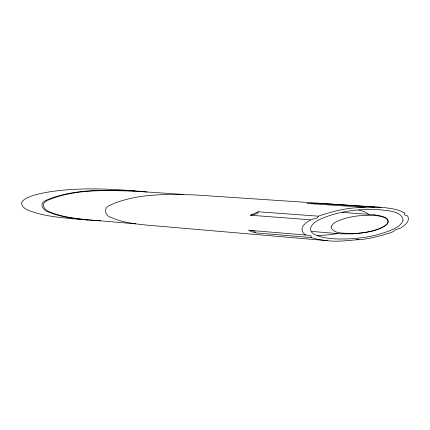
<?xml version="1.0" encoding="UTF-8"?>
<svg xmlns="http://www.w3.org/2000/svg" width="430" height="430" viewBox="0 0 430 430"><rect width="100%" height="100%" fill="white"/><g stroke="black" fill="none" stroke-linecap="round" stroke-linejoin="round"><path stroke-width="0.64" d="M254.904 232.791L311.083 237.586C312.357 235.543 308.439 235.258 307.171 235.129A3.273 0.419 3 0 0 305.73 235.054L248.465 230.227L252.238 231.899L255.033 232.625L255.108 231.937L254.42 231.297L251.518 230.485M310.562 219.794L250.534 215.236L258.253 211.759L318.275 216.182L317.706 217.467A66.177 8.525 3 0 1 316.41 218.263C309.046 219.187 295.437 228.045 305.725 235.054M318.275 216.182C333.766 210.936 350.514 206.69 366.919 207.771A2.661 0.344 3 0 0 367.811 207.835L374.842 207.093A17.168 2.209 3 0 1 380.996 207.351A15.528 2 3 0 1 384.42 207.636C391.45 208.448 398.825 209.431 404.936 213.269C403.286 214.871 406.291 215.924 407.592 215.844C410.123 219.563 406.732 223.793 403.689 225.917A431.752 55.61 3 0 1 400.217 228.212L396.218 229.448A66.161 8.519 3 0 0 395.213 230.066C392.273 233.151 387.043 233.377 383.135 235.043C374.428 237.242 365.5 239.72 356.491 239.65M374.842 207.093L318.764 203.347L314.905 203.949M337.77 233.576L327.762 234.904L317.152 235.613M250.534 215.236L256.646 213.791A55.567 7.154 3 0 0 257.898 213.022L258.253 211.759M351.751 233.872L341.372 233.818A14.502 1.865 3 0 1 337.851 233.587L311.75 231.442M318.764 203.347L306.988 203.417L364.178 207.265M147.071 192.006A39.721 5.117 3 0 0 134.773 190.909C105.097 190.065 73.476 188.447 45.677 200.45C38.211 203.954 43.387 210.754 49.133 212.291C61.42 217.225 74.75 218.709 87.828 220.015A39.716 5.117 3 0 0 100.577 220.832M134.773 190.915C108.462 188.759 81.899 187.711 55.631 190.984C47.225 192.108 38.786 193.484 30.761 196.3C27.31 197.8 22.817 199.208 21.5 203.143C22.484 210.044 31.675 211.141 37.039 213.258C53.605 217.677 70.837 218.472 87.828 220.015M380.996 207.357L195.263 194.951C166.668 194.08 136.192 193.258 109.639 205.336C102.99 207.867 104.979 215.941 111.187 217.478C122.303 222.509 134.638 223.858 146.651 225.089L327.268 240.666C337.496 242.004 347.644 240.467 357.76 239.703A2.306 0.296 3 0 1 358.84 239.849M183.196 194.424L134.735 191.178C105.544 190.345 74.433 188.754 47.085 200.557C39.743 204.003 44.828 210.695 50.482 212.205C62.576 217.059 75.696 218.521 88.569 219.8L135.713 223.858M342.404 212.441L368.929 214.323A14.717 1.897 3 0 1 374.068 214.817M327.268 240.666L318.453 239.488L311.083 237.586M374.068 214.817C378.851 215.736 391.88 216.666 387.177 224.148C378.997 230.851 367.913 232.205 357.728 233.474A35.421 4.563 3 0 1 351.778 233.877M358.588 209.926L364.833 211.92L368.843 214.312M331.095 226.803C332.788 234.339 344.607 232.823 350.52 233.587C361.248 233.399 372.224 231.947 382.066 227.465A233.474 30.068 3 0 0 385.823 225.148C393.482 218.472 379.298 215.591 374.788 215.521C362.173 214.715 349.133 216.182 337.453 221.213A233.146 30.03 3 0 0 333.121 223.885L331.095 226.803M403.077 220.155L401.899 222.842L399.325 225.47A377.287 48.595 3 0 1 393.498 229.066C375.551 237.161 355.422 239.478 335.894 238.919C328.515 238.607 301.709 236.048 313.481 223.417A376.427 48.483 3 0 1 320.828 218.881C339.146 211.033 359.518 208.69 379.308 209.598C386.817 211.001 401.502 210.297 403.077 220.155"/></g></svg>
